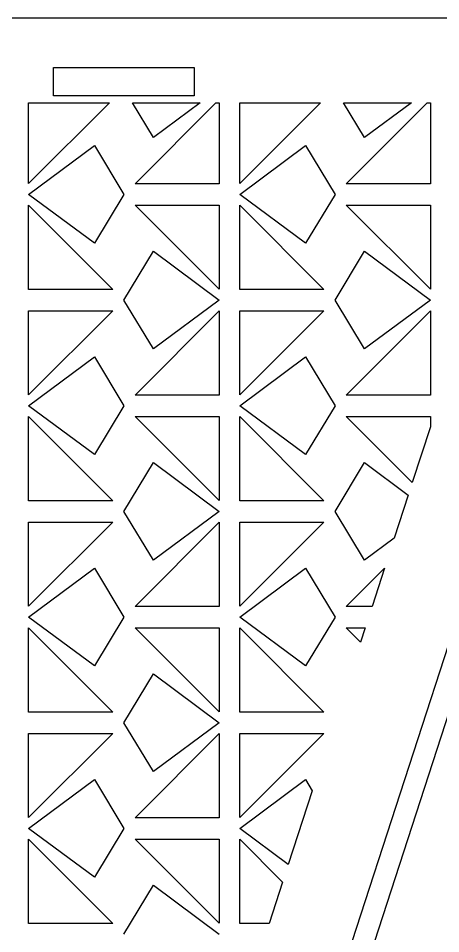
# Model space of a CAD drawing. Header units: metres. Extents: x 20 to 1108, y 20 to 251.
# Drawn here: x 158.2 to 218.2, y 120.9 to 250.8 of the extents above; entities that cross this region are included whole.
import ezdxf

# ---------------------------------------------------------------- set-up
doc = ezdxf.new("R2010")
doc.units = ezdxf.units.M

msp = doc.modelspace()

# ---------------------------------------------------------------- linework, layer by layer
for p, q in [((248.154, 250.826), (98.1544, 250.826)), ((173.154, 20.0001), (248.154, 250.826)), ((251.309, 250.826), (176.309, 20)), ((163.154, 239.826), (163.154, 243.826)), ((163.154, 243.826), (183.154, 243.826)), ((183.154, 243.826), (183.154, 239.826)), ((183.154, 239.826), (163.154, 239.826)), ((159.622, 238.826), (171.091, 238.826)), ((171.091, 238.826), (159.622, 227.357)), ((159.622, 227.357), (159.622, 238.826)), ((174.366, 238.826), (183.989, 238.826)), ((177.345, 233.896), (174.366, 238.826)), ((174.743, 227.352), (186.217, 238.826)), ((183.989, 238.826), (177.345, 233.896)), ((186.217, 238.826), (186.687, 238.826)), ((186.687, 238.826), (186.687, 227.352)), ((189.622, 238.826), (201.091, 238.826)), ((201.091, 238.826), (189.622, 227.357)), ((189.622, 227.357), (189.622, 238.826)), ((204.365, 238.826), (213.989, 238.826)), ((207.345, 233.896), (204.365, 238.826)), ((204.743, 227.352), (216.217, 238.826)), ((213.989, 238.826), (207.345, 233.896)), ((216.217, 238.826), (216.687, 238.826)), ((216.687, 238.826), (216.687, 227.352)), ((159.624, 225.826), (168.964, 232.757)), ((168.964, 232.757), (173.15, 225.826)), ((189.624, 225.826), (198.964, 232.757)), ((198.964, 232.757), (203.15, 225.826)), ((186.687, 227.352), (174.743, 227.352)), ((216.687, 227.352), (204.743, 227.352)), ((168.964, 218.896), (159.624, 225.826)), ((173.15, 225.826), (168.964, 218.896)), ((198.964, 218.896), (189.624, 225.826)), ((203.15, 225.826), (198.964, 218.896)), ((159.622, 212.352), (159.622, 224.296)), ((159.622, 224.296), (171.566, 212.352)), ((174.743, 224.301), (186.687, 224.301)), ((186.687, 212.357), (174.743, 224.301)), ((186.687, 224.301), (186.687, 212.357)), ((189.622, 212.352), (189.622, 224.296)), ((189.622, 224.296), (201.566, 212.352)), ((204.743, 224.301), (216.687, 224.301)), ((216.687, 212.357), (204.743, 224.301)), ((216.687, 224.301), (216.687, 212.357)), ((173.157, 210.826), (177.345, 217.757)), ((177.345, 217.757), (186.685, 210.826)), ((203.157, 210.826), (207.345, 217.757)), ((207.345, 217.757), (216.685, 210.826)), ((171.566, 212.352), (159.622, 212.352)), ((201.566, 212.352), (189.622, 212.352)), ((177.345, 203.896), (173.157, 210.826)), ((186.685, 210.826), (177.345, 203.896)), ((207.345, 203.896), (203.157, 210.826)), ((216.685, 210.826), (207.345, 203.896)), ((159.622, 209.301), (171.566, 209.301)), ((171.566, 209.301), (159.622, 197.357)), ((159.622, 197.357), (159.622, 209.301)), ((174.743, 197.352), (186.687, 209.296)), ((186.687, 209.296), (186.687, 197.352)), ((189.622, 209.301), (201.566, 209.301)), ((201.566, 209.301), (189.622, 197.357)), ((189.622, 197.357), (189.622, 209.301)), ((204.743, 197.352), (216.687, 209.296)), ((216.687, 209.296), (216.687, 197.352)), ((159.624, 195.826), (168.964, 202.757)), ((168.964, 202.757), (173.15, 195.826)), ((189.624, 195.826), (198.964, 202.757)), ((198.964, 202.757), (203.15, 195.826)), ((186.687, 197.352), (174.743, 197.352)), ((216.687, 197.352), (204.743, 197.352)), ((168.964, 188.896), (159.624, 195.826)), ((173.15, 195.826), (168.964, 188.896)), ((198.964, 188.896), (189.624, 195.826)), ((203.15, 195.826), (198.964, 188.896)), ((159.622, 182.352), (159.622, 194.296)), ((159.622, 194.296), (171.566, 182.352)), ((174.743, 194.301), (186.687, 194.301)), ((186.687, 182.357), (174.743, 194.301)), ((186.687, 194.301), (186.687, 182.357)), ((189.622, 182.352), (189.622, 194.296)), ((189.622, 194.296), (201.566, 182.352)), ((204.743, 194.301), (216.687, 194.301)), ((214.123, 184.921), (204.743, 194.301)), ((216.687, 194.301), (216.687, 192.812)), ((216.687, 192.812), (214.123, 184.921)), ((173.157, 180.826), (177.345, 187.757)), ((177.345, 187.757), (186.685, 180.826)), ((203.157, 180.826), (207.345, 187.757)), ((207.345, 187.757), (213.549, 183.153)), ((171.566, 182.352), (159.622, 182.352)), ((201.566, 182.352), (189.622, 182.352)), ((213.549, 183.153), (211.556, 177.02)), ((177.345, 173.896), (173.157, 180.826)), ((186.685, 180.826), (177.345, 173.896)), ((207.345, 173.896), (203.157, 180.826)), ((159.622, 179.301), (171.566, 179.301)), ((171.566, 179.301), (159.622, 167.357)), ((159.622, 167.357), (159.622, 179.301)), ((174.743, 167.352), (186.687, 179.296)), ((186.687, 179.296), (186.687, 167.352)), ((189.622, 179.301), (201.566, 179.301)), ((201.566, 179.301), (189.622, 167.357)), ((189.622, 167.357), (189.622, 179.301)), ((211.556, 177.02), (207.345, 173.896)), ((159.624, 165.826), (168.964, 172.757)), ((168.964, 172.757), (173.15, 165.826)), ((189.624, 165.826), (198.964, 172.757)), ((198.964, 172.757), (203.15, 165.826)), ((204.743, 167.352), (210.182, 172.79)), ((210.182, 172.79), (208.414, 167.352)), ((186.687, 167.352), (174.743, 167.352)), ((208.414, 167.352), (204.743, 167.352)), ((168.964, 158.896), (159.624, 165.826)), ((173.15, 165.826), (168.964, 158.896)), ((198.964, 158.896), (189.624, 165.826)), ((203.15, 165.826), (198.964, 158.896)), ((159.622, 152.352), (159.622, 164.296)), ((159.622, 164.296), (171.566, 152.352)), ((174.743, 164.301), (186.687, 164.301)), ((186.687, 152.357), (174.743, 164.301)), ((186.687, 164.301), (186.687, 152.357)), ((189.622, 152.352), (189.622, 164.296)), ((189.622, 164.296), (201.566, 152.352)), ((204.743, 164.301), (207.423, 164.301)), ((206.766, 162.278), (204.743, 164.301)), ((207.423, 164.301), (206.766, 162.278)), ((173.157, 150.826), (177.345, 157.757)), ((177.345, 157.757), (186.685, 150.826)), ((171.566, 152.352), (159.622, 152.352)), ((201.566, 152.352), (189.622, 152.352)), ((177.345, 143.896), (173.157, 150.826)), ((186.685, 150.826), (177.345, 143.896)), ((159.622, 149.301), (171.566, 149.301)), ((171.566, 149.301), (159.622, 137.357)), ((159.622, 137.357), (159.622, 149.301)), ((174.743, 137.352), (186.687, 149.296)), ((186.687, 149.296), (186.687, 137.352)), ((189.622, 149.301), (201.566, 149.301)), ((201.566, 149.301), (189.622, 137.357)), ((189.622, 137.357), (189.622, 149.301)), ((159.624, 135.826), (168.964, 142.757)), ((168.964, 142.757), (173.15, 135.826)), ((189.624, 135.826), (198.964, 142.757)), ((198.964, 142.757), (199.913, 141.187)), ((199.913, 141.187), (196.511, 130.716)), ((186.687, 137.352), (174.743, 137.352)), ((168.964, 128.896), (159.624, 135.826)), ((173.15, 135.826), (168.964, 128.896)), ((196.511, 130.716), (189.624, 135.826)), ((159.622, 122.352), (159.622, 134.296)), ((159.622, 134.296), (171.566, 122.352)), ((174.743, 134.301), (186.687, 134.301)), ((186.687, 122.357), (174.743, 134.301)), ((186.687, 134.301), (186.687, 122.357)), ((189.622, 122.352), (189.622, 134.296)), ((189.622, 134.296), (195.699, 128.218)), ((173.157, 120.826), (177.345, 127.757)), ((177.345, 127.757), (186.685, 120.826)), ((195.699, 128.218), (193.793, 122.352)), ((171.566, 122.352), (159.622, 122.352)), ((193.793, 122.352), (189.622, 122.352))]:
    msp.add_line(p, q)

doc.saveas('drawing.dxf')
